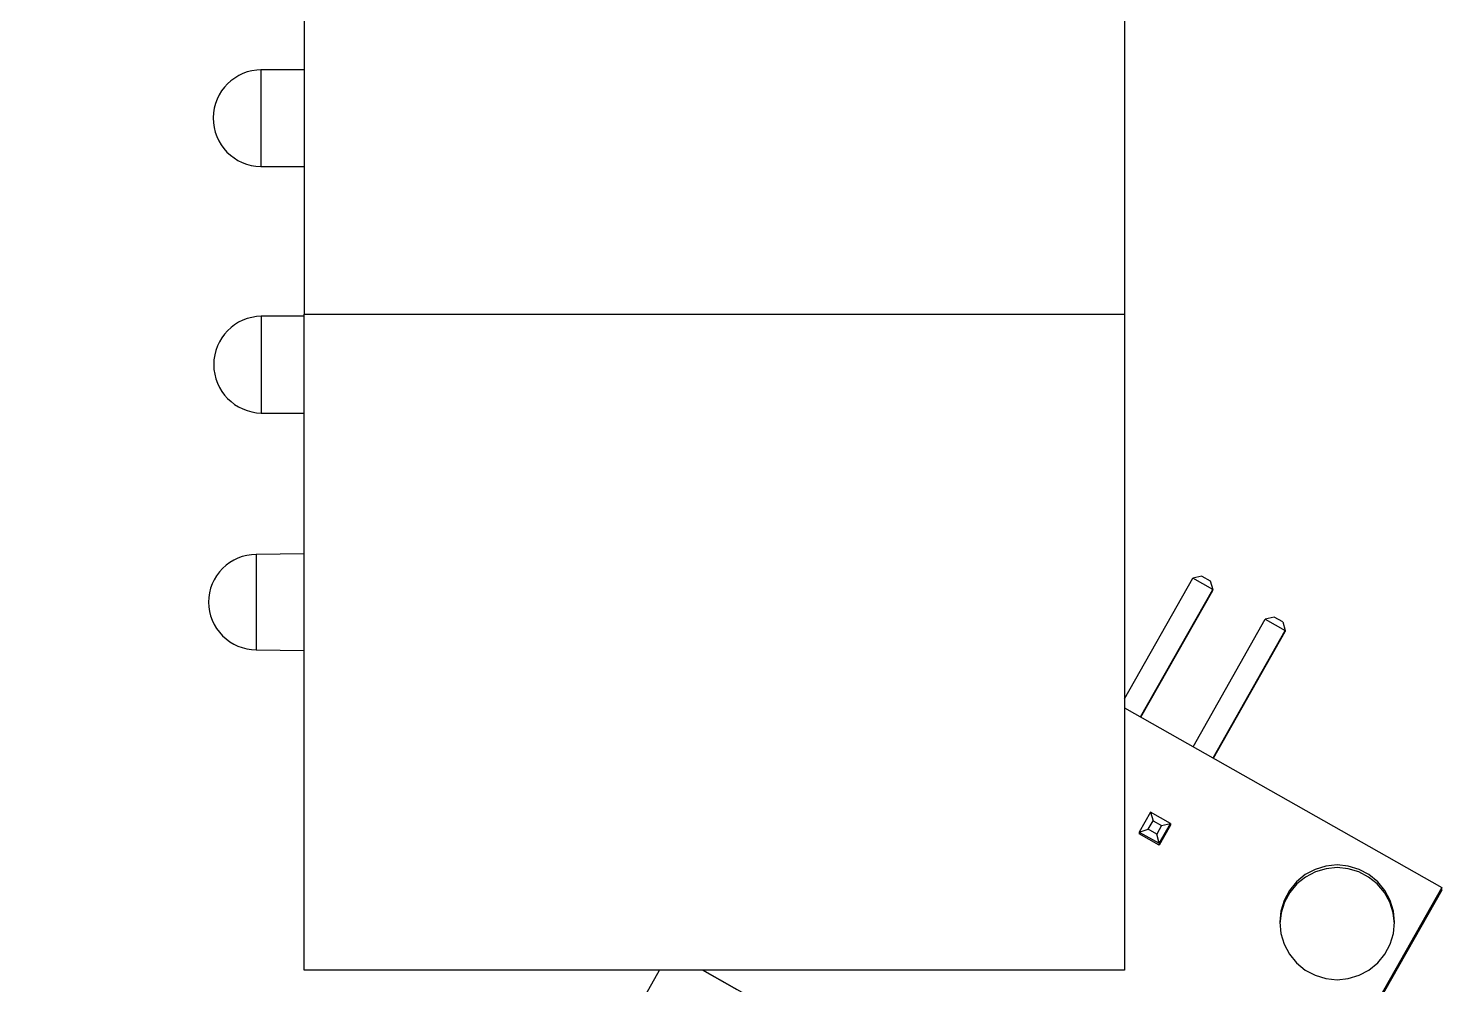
# Model space of a CAD drawing. Extents: x 2.75 to 8.34, y 2.35 to 7.17.
# Drawn here: x 7.5718 to 7.9958, y 2.8192 to 3.1061 of the extents above; entities that cross this region are included whole.
import ezdxf

# ---------------------------------------------------------------- set-up
doc = ezdxf.new("R2010")
doc.units = 0
doc.header["$LTSCALE"] = 0.5
doc.layers.add('TANGENT_LINES', color=7, linetype='CONTINUOUS')
doc.layers.add('VISIBLE', color=7, linetype='CONTINUOUS')

msp = doc.modelspace()

# ---------------------------------------------------------------- linework, layer by layer
at = {"layer": 'TANGENT_LINES'}
msp.add_line((7.654562828411218, 3.020381019739895), (7.900625820537203, 3.020381019739895), dxfattribs=at)
at = {"layer": 'VISIBLE'}
for p, q in [((7.654562828411218, 3.807782594543045), (7.654562828411218, 3.020381019739895)), ((7.900625820537202, 3.807782594543045), (7.900625820537203, 3.020381019739895)), ((7.654562828411218, 3.093637154007813), (7.641542777889104, 3.093637154007813)), ((7.641542777889104, 3.093637154007813), (7.641542777889104, 3.064601704007813)), ((7.641542777889104, 3.064601704007813), (7.654562828411218, 3.064601704007813)), ((7.654562828411218, 3.019726011604342), (7.641692645894665, 3.019726011604342)), ((7.641692645894665, 3.019726011604342), (7.641692645894665, 2.990690561604342)), ((7.654562828411218, 2.823530626039107), (7.654562828411218, 3.020381019739895)), ((7.900625820537203, 3.020381019739895), (7.900625820537203, 2.823530626039108)), ((7.641692645894665, 2.990690561604342), (7.654562828411218, 2.990690561604342)), ((7.654562828411218, 2.948478629134079), (7.640144035104482, 2.948236799636703)), ((7.640144035104482, 2.948236799636703), (7.640144035104482, 2.919693493722713)), ((7.900625820537203, 2.904945773864587), (7.921145888372978, 2.941141661606293)), ((7.923828800315602, 2.941789181963985), (7.921145888372978, 2.941141661606293)), ((7.927141175397939, 2.93775067827758), (7.921145888372978, 2.941141661606293)), ((7.923828800315602, 2.941789181963985), (7.926398209040585, 2.940335903394536)), ((7.926398209040585, 2.940335903394536), (7.927141175397939, 2.93775067827758)), ((7.905458905425848, 2.89950475159858), (7.927141175397939, 2.93775067827758)), ((7.905601018498426, 2.899424371283526), (7.927141175397939, 2.937419620973405)), ((7.927141175397939, 2.937419620973405), (7.927141175397939, 2.93775067827758)), ((7.921217945605747, 2.890591309705962), (7.942900215577838, 2.928837236384962)), ((7.945583127520461, 2.929484756742654), (7.942900215577838, 2.928837236384962)), ((7.942900215577838, 2.928837236384962), (7.948895502602799, 2.925446253056249)), ((7.948152536245444, 2.928031478173205), (7.945583127520461, 2.929484756742654)), ((7.948152536245444, 2.928031478173205), (7.948895502602799, 2.925446253056249)), ((7.927213232630708, 2.887200326377249), (7.948895502602799, 2.925446253056249)), ((7.927355345703285, 2.887119946062196), (7.948895502602799, 2.925115195752074)), ((7.948895502602799, 2.925446253056249), (7.948895502602799, 2.925115195752074)), ((7.640144035104482, 2.919693493722713), (7.654562828411218, 2.919451664225337)), ((7.900625820537203, 2.902238383902658), (7.995829115702206, 2.848390622252717)), ((7.90846618143932, 2.870983065203992), (7.9050712766651, 2.864994703319184)), ((7.914461468464282, 2.867592081875279), (7.90846618143932, 2.870983065203992)), ((7.90846618143932, 2.870983065203992), (7.909209147796675, 2.868397840087036)), ((7.907754188607724, 2.865831399279261), (7.909209147796675, 2.868397840087036)), ((7.909209147796675, 2.868397840087036), (7.911778556521658, 2.866944561517587)), ((7.911778556521658, 2.866944561517587), (7.910323597332707, 2.864378120709812)), ((7.911066563690062, 2.86160371999047), (7.914461468464282, 2.867592081875279)), ((7.914461468464282, 2.867071848968719), (7.911066563690062, 2.861083487083911)), ((7.911778556521658, 2.866944561517587), (7.914461468464282, 2.867592081875279)), ((7.914461468464282, 2.867592081875279), (7.914461468464282, 2.867071848968719)), ((7.9050712766651, 2.864994703319184), (7.907754188607724, 2.865831399279261)), ((7.9050712766651, 2.864994703319184), (7.911066563690062, 2.86160371999047)), ((7.9050712766651, 2.864994703319184), (7.9050712766651, 2.864474470412624)), ((7.911066563690062, 2.861083487083911), (7.9050712766651, 2.864474470412624)), ((7.910323597332707, 2.864378120709812), (7.907754188607724, 2.865831399279261)), ((7.911066563690062, 2.86160371999047), (7.910323597332707, 2.864378120709812)), ((7.911066563690062, 2.86160371999047), (7.911066563690062, 2.861083487083911)), ((7.995829115702206, 2.848390622252717), (7.931325924992026, 2.734611746441349)), ((7.995829115702206, 2.847586625942579), (7.931325924992026, 2.733807750131211)), ((7.995829115702206, 2.847586625942579), (7.995829115702206, 2.848390622252717)), ((7.571774758530201, 2.48942553960962), (7.761184646380835, 2.823530626039108)), ((7.900625820537203, 2.823530626039108), (7.654562828411218, 2.823530626039108)), ((7.784441392880477, 2.817667191044527), (7.77407479053034, 2.823530626039107)), ((7.823294585188244, 2.795715154956733), (7.774116598537209, 2.823530626039107))]:
    msp.add_line(p, q, dxfattribs=at)
msp.add_lwpolyline([(7.947209480908084, 2.83790320479212), (7.947540443105862, 2.83454677069784), (7.948520611007544, 2.831319322483492), (7.950112317310353, 2.828344889173982), (7.952254393633709, 2.825737776573311), (7.954864521185797, 2.823598174556638), (7.957842394228567, 2.822008306829562), (7.961073574770995, 2.821029271117225), (7.964433890356903, 2.820698691213003), (7.96779420594281, 2.821029271117225), (7.971025386485239, 2.822008306829562), (7.974003259528008, 2.823598174556638), (7.976613387080096, 2.825737776573311), (7.978755463403452, 2.828344889173982), (7.980347169706261, 2.831319322483492), (7.981327337607943, 2.83454677069784), (7.981658299805721, 2.83790320479212), (7.981327337607943, 2.841259638886401), (7.980347169706261, 2.844487087100749), (7.978755463403452, 2.847461520410259), (7.976613387080096, 2.85006863301093), (7.974003259528008, 2.852208235027603), (7.971025386485239, 2.853798102754679), (7.96779420594281, 2.854777138467016), (7.964433890356903, 2.855107718371237), (7.961073574770995, 2.854777138467016), (7.957842394228567, 2.853798102754679), (7.954864521185797, 2.852208235027603), (7.952254393633709, 2.85006863301093), (7.950112317310353, 2.847461520410259), (7.948520611007544, 2.844487087100749), (7.947540443105862, 2.841259638886401)], close=True, dxfattribs=at)
msp.add_lwpolyline([(7.981653597217422, 2.837501206637694), (7.981255102803123, 2.840799937971993), (7.980229209253337, 2.843960639155962), (7.978614180440438, 2.846865422064905), (7.97647025385826, 2.849405943837588), (7.973877393878485, 2.851487447858284), (7.970932309232126, 2.853032297997772), (7.967744845958341, 2.853982874292861), (7.964433890356722, 2.8543037220611), (7.961122934755109, 2.853982874292792), (7.957935471481345, 2.853032297997636), (7.954990386835018, 2.851487447858086), (7.952397526855287, 2.849405943837336), (7.950253600273162, 2.846865422064607), (7.948638571460324, 2.843960639155631), (7.947612677910604, 2.840799937971641), (7.947214183496374, 2.837501206637334)], dxfattribs=at)
for centre, radius, start, end in [((7.641788827889104, 3.079119429007813), 0.014517725, 90, 269.0288904395056), ((7.641938695894664, 3.005208286604342), 0.014517725, 90.9711095604909, 269.0288904395091), ((7.64013994422753, 2.933965146679708), 0.0142716535433071, 89.98357653607921, 179.9999999999982), ((7.64013994422753, 2.933965146679708), 0.0142716535433071, 179.9999999999982, 270.0164234639208)]:
    msp.add_arc(centre, radius, start, end, dxfattribs=at)

doc.saveas('drawing.dxf')
